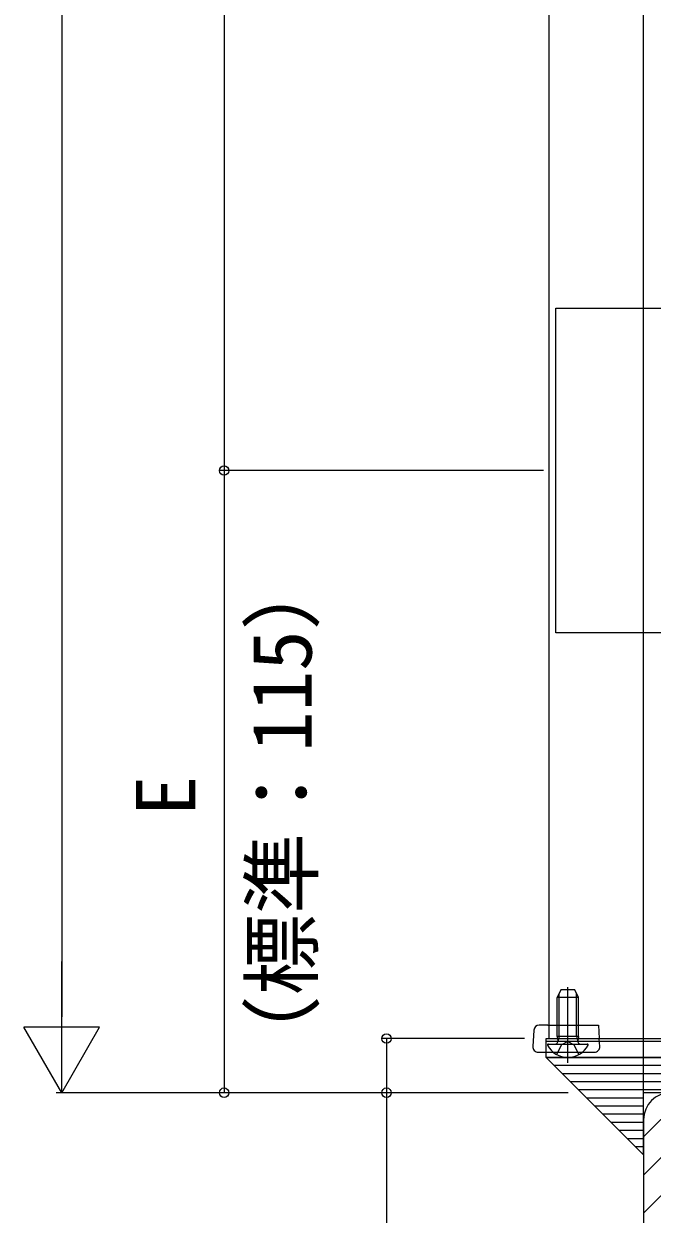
# Model space of a CAD drawing. Units: millimetres, scale not verified. Extents: x -875 to 875, y -1299 to 1291.
# Drawn here: x -400 to -283.9, y -1037.3 to -817.3 of the extents above; entities that cross this region are included whole.
import ezdxf
from ezdxf.enums import TextEntityAlignment as Align

# ---------------------------------------------------------------- set-up
doc = ezdxf.new("R2010")
doc.units = ezdxf.units.MM
doc.header["$LTSCALE"] = 8
for name, color, linetype in [('0-3_YKK_12', 2, 'Continuous'), ('0-4_YKK_13', 4, 'Continuous'), ('0-5_YKK_D', 6, 'Continuous'), ('0-7_YSS_K', 3, 'Continuous')]:
    doc.layers.add(name, color=color, linetype=linetype)
doc.styles.add('ＭＳ ゴシック', font='')
doc.styles.get('ＭＳ ゴシック').set_extended_font_data('MS Gothic')

msp = doc.modelspace()

# ---------------------------------------------------------------- linework, layer by layer
at = {"layer": '0-3_YKK_12'}
for p, q in [((-303, -164.847), (-303, -1004.847)), ((-303, -1004.847), (-103, -1004.847))]:
    msp.add_line(p, q, dxfattribs=at)
at = {"layer": '0-4_YKK_13'}
for p, q in [((-300.8, -995.847), (-301.5, -997.247)), ((-301.121, -1004.447), (-301.121, -996.489)), ((-298.2, -995.847), (-300.8, -995.847)), ((-299.5, -1009.347), (-299.5, -995.359)), ((-297.5, -997.247), (-298.2, -995.847)), ((-297.879, -1004.447), (-297.879, -996.489)), ((-301.5, -1004.447), (-301.5, -997.247)), ((-297.5, -997.247), (-301.5, -997.247)), ((-297.5, -1004.447), (-297.5, -997.247)), ((-305.782, -1003.286), (-305.965, -1006.286)), ((-303.53, -1002.347), (-304.783, -1002.347)), ((-303.174, -1002.347), (-303.53, -1002.347)), ((-303.174, -1002.347), (-293.836, -1002.347)), ((-293.836, -1002.347), (-293.683, -1004.847)), ((-303.5, -1005.347), (-303.5, -1004.847)), ((-303.5, -1004.847), (-102.5, -1004.847)), ((-303.5, -1008.347), (-303.5, -1005.347)), ((-303.5, -1005.347), (-102.5, -1005.347)), ((-297.5, -1004.447), (-301.5, -1004.447)), ((-301.5, -1004.447), (-301.355, -1005.259)), ((-301.121, -1004.447), (-301.361, -1005.462)), ((-299.5, -1005.389), (-300.645, -1005.997)), ((-299.5, -1005.389), (-298.355, -1005.997)), ((-297.879, -1004.447), (-297.639, -1005.462)), ((-297.5, -1004.447), (-297.645, -1005.259)), ((-293.595, -1006.286), (-293.683, -1004.847)), ((-304.967, -1007.347), (-294.593, -1007.347)), ((-303.096, -1005.847), (-295.904, -1005.847)), ((-301.55, -1007.813), (-300.645, -1005.997)), ((-297.45, -1007.813), (-298.355, -1005.997)), ((-102.5, -1008.347), (-303.5, -1008.347)), ((-285.5, -1026.347), (-303.5, -1008.347)), ((-102.5, -1009.847), (-302, -1009.847)), ((-102.5, -1011.347), (-300.5, -1011.347)), ((-102.5, -1012.847), (-299, -1012.847)), ((-102.5, -1014.347), (-297.5, -1014.347)), ((-285.5, -1015.847), (-296, -1015.847)), ((-285.5, -1026.347), (-285.5, -1014.847)), ((-285.5, -1017.347), (-294.5, -1017.347)), ((-285.5, -1018.847), (-293, -1018.847)), ((-285.5, -1020.347), (-291.5, -1020.347)), ((-285.5, -1021.847), (-290, -1021.847)), ((-285.5, -1023.347), (-288.5, -1023.347)), ((-285.5, -1024.847), (-287, -1024.847))]:
    msp.add_line(p, q, dxfattribs=at)
msp.add_lwpolyline([(-301.7, -869.847), (-104.3, -869.847), (-104.3, -929.847), (-301.7, -929.847)], close=True, dxfattribs=at)
for points in [[(-303.5, -1005.347), (-102.5, -1005.347), (-102.5, -1004.847)], [(-303.5, -1008.347), (-102.5, -1008.347), (-102.5, -1005.347)], [(-102.5, -1008.347), (-102.5, -1014.847), (-285.5, -1014.847)]]:
    msp.add_lwpolyline(points, dxfattribs=at)
for centre, radius, start, end in [((-304.783, -1003.347), 1, 90, 176.5), ((-301.848, -1005.347), 0.5, 270, 10.09096), ((-297.152, -1005.347), 0.5, 169.90904, 270), ((-304.967, -1006.347), 1, 176.5, 270), ((-303.096, -1006.001), 0.154, 90, 207.28096), ((-299.5, -1004.147), 4.2, 207.28096, 332.71904), ((-295.904, -1006.001), 0.154, 332.71904, 90), ((-294.593, -1006.347), 1, 270, 3.5)]:
    msp.add_arc(centre, radius, start, end, dxfattribs=at)
at = {"layer": '0-5_YKK_D'}
for p, q in [((-393, -278.847), (-393, -1000.847)), ((-363, -514.847), (-363, -899.847)), ((-304, -899.847), (-364, -899.847)), ((-304, -899.847), (-364, -899.847)), ((-363, -899.847), (-363, -1014.847)), ((-393, -1014.847), (-393, -990.598)), ((-393, -1014.847), (-400, -1002.722)), ((-386, -1002.722), (-400, -1002.722)), ((-393, -1014.847), (-386, -1002.722)), ((-307.479, -1004.847), (-334, -1004.847)), ((-299.429, -1014.847), (-394, -1014.847)), ((-299.429, -1014.847), (-364, -1014.847)), ((-299.429, -1014.847), (-334, -1014.847))]:
    msp.add_line(p, q, dxfattribs=at)
msp.add_lwpolyline([(-333, -1004.847), (-333, -1014.847), (-333, -1051.347)], dxfattribs=at)
for centre in [(-363, -899.847), (-363, -899.847), (-333, -1004.847), (-363, -1014.847), (-333, -1014.847)]:
    msp.add_circle(centre, 0.875, dxfattribs=at)
at = {"layer": '0-7_YSS_K'}
for p, q in [((-285.5, -1019.847), (-285.5, -182.347)), ((-285.5, -1037.136), (-263.211, -1014.847)), ((-285.5, -1030.065), (-270.282, -1014.847)), ((-285.5, -1022.994), (-277.353, -1014.847)), ((-285.5, -1019.847), (-285.5, -1092.347))]:
    msp.add_line(p, q, dxfattribs=at)
msp.add_arc((-280.5, -1019.847), 5, 90, 180, dxfattribs=at)

# ---------------------------------------------------------------- texts
at = {"layer": '0-5_YKK_D', "style": 'ＭＳ ゴシック'}
for s, p in [('（標準：115）', (-343.528, -1011.85)), ('E', (-365, -963.696))]:
    msp.add_text(s, height=11, rotation=90, dxfattribs=at).set_placement(p, align=Align.BOTTOM_LEFT)

doc.saveas('drawing.dxf')
